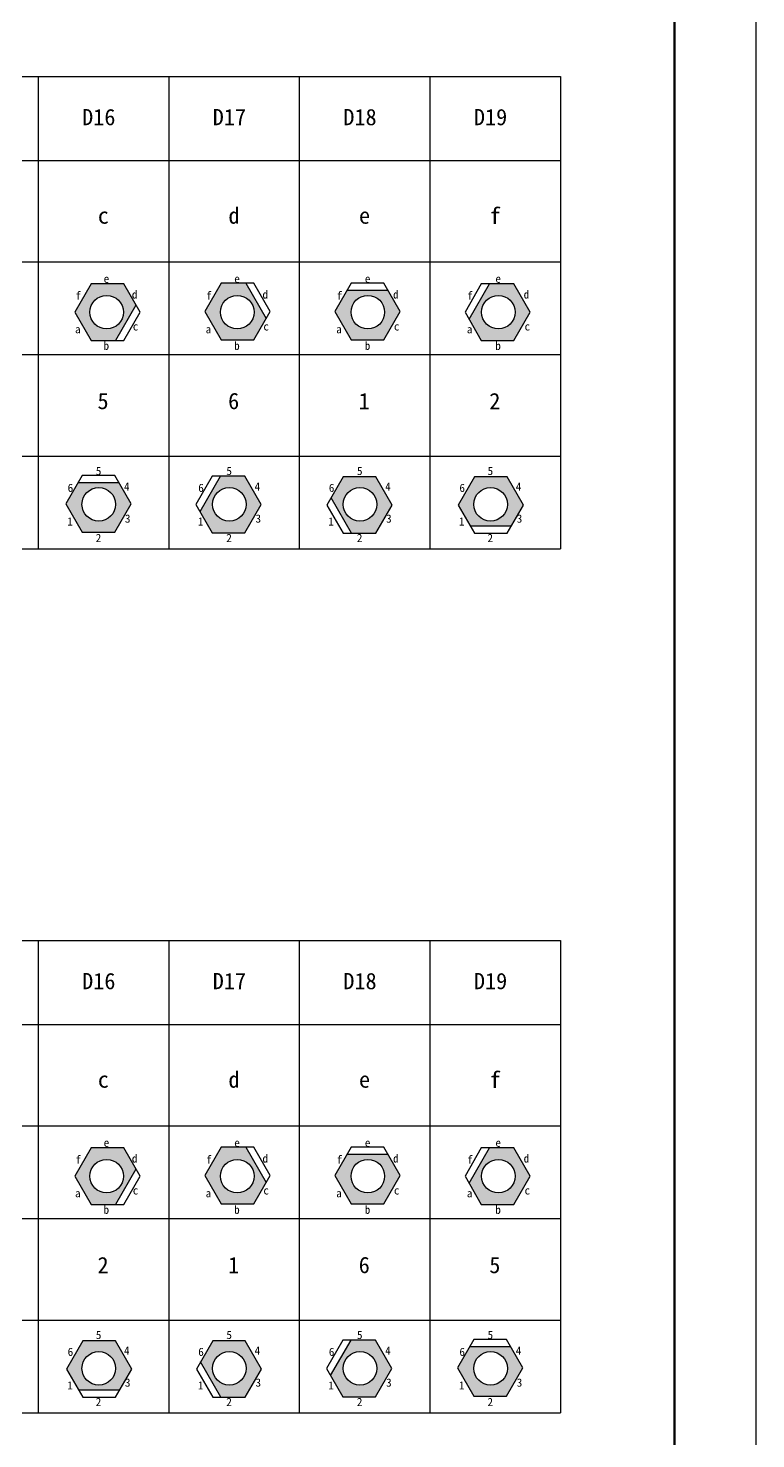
# Model space of a CAD drawing. Extents: x 13290 to 31124, y 5793 to 16373.
# Drawn here: x 17245 to 17716, y 6564 to 7476 of the extents above; entities that cross this region are included whole.
import ezdxf
from ezdxf.enums import TextEntityAlignment as Align

# ---------------------------------------------------------------- set-up
doc = ezdxf.new("R2010")
doc.units = 0
doc.layers.get('0').update_dxf_attribs({"linetype": 'CONTINUOUS'})
for name, color, linetype in [('图层1', 3, 'CONTINUOUS'), ('用户自定义1', 7, 'CONTINUOUS'), ('轮廓线', 255, 'CONTINUOUS')]:
    doc.layers.add(name, color=color, linetype=linetype)
doc.styles.get("Standard").update_dxf_attribs({"font": 'simhei_0.ttf'})
doc.styles.add('仿宋', font='simfang_0.ttf', dxfattribs={"width": 0.8})
doc.styles.add('仿宋3.5', font='simfang_0.ttf', dxfattribs={"width": 0.7, "height": 3.5})

# ---------------------------------------------------------------- blocks, each defined once
blk = doc.blocks.new('图框')
blk.add_line((4426.07, 3129.86), (4426.07, 0))
at = {"color": 1, "lineweight": 70}
blk.add_line((4373.38, 3077.17), (4373.38, 52.69), dxfattribs=at)
at = {"style": '仿宋3.5', "width": 0.8}
for p in [(4066.48, 74.73), (4265.79, 74.76)]:
    blk.add_attdef('P', p, '', height=33.72, dxfattribs=at)
at = {"layer": '图层1', "color": 0, "style": '仿宋'}
for tag, p in [('车站站名', (3480.61, 259.08)), ('图纸名称', (3481.41, 148.8))]:
    blk.add_attdef(tag, text='', height=38.49, dxfattribs=at).set_placement(p, align=Align.MIDDLE)

msp = doc.modelspace()

# ---------------------------------------------------------------- hatches: boundary and pattern name
at = {"layer": '用户自定义1', "linetype": 'ByBlock'}
h = msp.add_hatch(color=256, dxfattribs=at)
h.paths.add_polyline_path([(17275.43, 7292.44), (17286, 7274.13), (17301.86, 7274.13), (17315.07, 7297.01), (17307.14, 7310.75), (17286, 7310.75)])
h.paths.add_polyline_path([(17306.95, 7292.44, -1), (17285.21, 7292.44, -1)], flags=16)
h = msp.add_hatch(color=256, dxfattribs=at)
h.paths.add_polyline_path([(17370.31, 7274.55), (17391.45, 7274.55), (17399.38, 7288.29), (17386.17, 7311.17), (17370.31, 7311.17), (17359.74, 7292.86)])
h.paths.add_polyline_path([(17369.77, 7292.44, -1), (17391.51, 7292.44, -1)], flags=16)
h = msp.add_hatch(color=256, dxfattribs=at)
h.paths.add_polyline_path([(17570.41, 7292.44), (17559.84, 7310.75), (17543.99, 7310.75), (17530.78, 7287.86), (17538.7, 7274.13), (17559.84, 7274.13)])
h.paths.add_polyline_path([(17538.89, 7292.44, -1), (17560.63, 7292.44, -1)], flags=16)
h = msp.add_hatch(color=256, dxfattribs=at)
h.paths.add_polyline_path([(17475.53, 7274.55), (17486.1, 7292.86), (17478.17, 7306.59), (17451.75, 7306.59), (17443.82, 7292.86), (17454.39, 7274.55)])
h.paths.add_polyline_path([(17454.33, 7292.44, -1), (17476.07, 7292.44, -1)], flags=16)
h = msp.add_hatch(color=256, dxfattribs=at)
h.paths.add_polyline_path([(17301.33, 7150.21), (17311.9, 7168.52), (17303.97, 7182.25), (17277.55, 7182.25), (17269.62, 7168.52), (17280.19, 7150.21)])
h.paths.add_polyline_path([(17280.13, 7168.1, -1), (17301.88, 7168.1, -1)], flags=16)
h = msp.add_hatch(color=256, dxfattribs=at)
h.paths.add_polyline_path([(17396.22, 7168.1), (17385.65, 7186.41), (17369.79, 7186.41), (17356.58, 7163.52), (17364.51, 7149.79), (17385.65, 7149.79)])
h.paths.add_polyline_path([(17364.69, 7168.1, -1), (17386.44, 7168.1, -1)], flags=16)
h = msp.add_hatch(color=256, dxfattribs=at)
h.paths.add_polyline_path([(17470.45, 7185.98), (17449.31, 7185.98), (17441.38, 7172.25), (17454.59, 7149.37), (17470.45, 7149.37), (17481.02, 7167.68)])
h.paths.add_polyline_path([(17471, 7168.1, -1), (17449.25, 7168.1, -1)], flags=16)
h = msp.add_hatch(color=256, dxfattribs=at)
h.paths.add_polyline_path([(17534.36, 7185.99), (17523.79, 7167.68), (17531.72, 7153.94), (17558.14, 7153.94), (17566.07, 7167.68), (17555.5, 7185.99)])
h.paths.add_polyline_path([(17555.56, 7168.1, -1), (17533.81, 7168.1, -1)], flags=16)
h = msp.add_hatch(color=256, dxfattribs=at)
h.paths.add_polyline_path([(17315.07, 6738.09), (17307.14, 6751.82), (17286, 6751.82), (17275.43, 6733.51), (17286, 6715.21), (17301.86, 6715.21)])
h.paths.add_polyline_path([(17306.95, 6733.51, 1), (17285.21, 6733.51, 1)], flags=16)
h = msp.add_hatch(color=256, dxfattribs=at)
h.paths.add_polyline_path([(17370.31, 6715.63), (17391.45, 6715.63), (17399.38, 6729.36), (17386.17, 6752.24), (17370.31, 6752.24), (17359.74, 6733.93)])
h.paths.add_polyline_path([(17369.77, 6733.51, -1), (17391.51, 6733.51, -1)], flags=16)
h = msp.add_hatch(color=256, dxfattribs=at)
h.paths.add_polyline_path([(17475.53, 6715.63), (17486.1, 6733.93), (17478.17, 6747.67), (17451.75, 6747.67), (17443.82, 6733.93), (17454.39, 6715.63)])
h.paths.add_polyline_path([(17454.33, 6733.51, -1), (17476.07, 6733.51, -1)], flags=16)
h = msp.add_hatch(color=256, dxfattribs=at)
h.paths.add_polyline_path([(17570.41, 6733.51), (17559.84, 6751.82), (17543.99, 6751.82), (17530.78, 6728.94), (17538.7, 6715.2), (17559.84, 6715.2)])
h.paths.add_polyline_path([(17538.89, 6733.51, -1), (17560.63, 6733.51, -1)], flags=16)
h = msp.add_hatch(color=256, dxfattribs=at)
h.paths.add_polyline_path([(17280.68, 6627.06), (17270.11, 6608.75), (17278.04, 6595.02), (17304.46, 6595.02), (17312.39, 6608.75), (17301.82, 6627.06)])
h.paths.add_polyline_path([(17301.88, 6609.17, -1), (17280.13, 6609.17, -1)], flags=16)
h = msp.add_hatch(color=256, dxfattribs=at)
h.paths.add_polyline_path([(17385.89, 6627.06), (17364.75, 6627.06), (17356.82, 6613.32), (17370.03, 6590.44), (17385.89, 6590.44), (17396.46, 6608.75)])
h.paths.add_polyline_path([(17386.44, 6609.17, -1), (17364.69, 6609.17, -1)], flags=16)
h = msp.add_hatch(color=256, dxfattribs=at)
h.paths.add_polyline_path([(17480.78, 6609.17), (17470.21, 6627.48), (17454.35, 6627.48), (17441.14, 6604.6), (17449.07, 6590.86), (17470.21, 6590.86)])
h.paths.add_polyline_path([(17449.25, 6609.17, -1), (17471, 6609.17, -1)], flags=16)
h = msp.add_hatch(color=256, dxfattribs=at)
h.paths.add_polyline_path([(17555.01, 6591.29), (17565.58, 6609.59), (17557.65, 6623.33), (17531.23, 6623.33), (17523.3, 6609.59), (17533.87, 6591.29)])
h.paths.add_polyline_path([(17533.81, 6609.17, -1), (17555.56, 6609.17, -1)], flags=16)

# ---------------------------------------------------------------- linework, layer by layer
for p, q in [((15983.3, 7444.84), (17589.93, 7444.84)), ((17251.69, 7444.84), (17251.69, 7139.37)), ((17336.25, 7444.84), (17336.25, 7139.37)), ((17420.81, 7444.84), (17420.81, 7139.37)), ((17505.37, 7444.84), (17505.37, 7139.37)), ((17589.93, 7444.84), (17589.93, 7139.37)), ((15983.3, 7390.65), (17589.93, 7390.65)), ((16067.86, 7324.91), (17589.93, 7324.91)), ((17386.17, 7311.17), (17399.38, 7288.29)), ((17530.78, 7287.86), (17543.99, 7310.75)), ((17451.75, 7306.59), (17478.17, 7306.59)), ((17315.07, 7297.01), (17301.86, 7274.13)), ((15983.3, 7265.01), (17589.93, 7265.01)), ((16067.86, 7199.27), (17589.93, 7199.27)), ((17277.55, 7182.25), (17303.97, 7182.25)), ((17356.58, 7163.52), (17369.79, 7186.41)), ((17454.59, 7149.37), (17441.38, 7172.25)), ((17558.14, 7153.94), (17531.72, 7153.94)), ((15983.3, 7139.37), (17589.93, 7139.37)), ((15983.3, 6885.91), (17589.93, 6885.91)), ((17251.69, 6885.91), (17251.69, 6580.44)), ((17336.25, 6885.91), (17336.25, 6580.44)), ((17420.81, 6885.91), (17420.81, 6580.44)), ((17505.37, 6885.91), (17505.37, 6580.44)), ((17589.93, 6885.91), (17589.93, 6580.44)), ((15983.3, 6831.73), (17589.93, 6831.73)), ((16067.86, 6765.98), (17589.93, 6765.98)), ((17386.17, 6752.24), (17399.38, 6729.36)), ((17451.75, 6747.67), (17478.17, 6747.67)), ((17530.78, 6728.94), (17543.99, 6751.82)), ((17315.07, 6738.09), (17301.86, 6715.21)), ((15983.3, 6706.09), (17589.93, 6706.09)), ((16067.86, 6640.34), (17589.93, 6640.34)), ((17441.14, 6604.6), (17454.35, 6627.48)), ((17531.23, 6623.33), (17557.65, 6623.33)), ((17370.03, 6590.44), (17356.82, 6613.32)), ((17304.46, 6595.02), (17278.04, 6595.02)), ((15983.3, 6580.44), (17589.93, 6580.44))]:
    msp.add_line(p, q, dxfattribs=at)
for points in [[(17286, 7274.13), (17307.14, 7274.13), (17317.71, 7292.44), (17307.14, 7310.75), (17286, 7310.75), (17275.43, 7292.44)], [(17391.45, 7274.55), (17402.02, 7292.86), (17391.45, 7311.17), (17370.31, 7311.17), (17359.74, 7292.86), (17370.31, 7274.55)], [(17486.1, 7292.86), (17475.53, 7311.17), (17454.39, 7311.17), (17443.82, 7292.86), (17454.39, 7274.55), (17475.53, 7274.55)], [(17559.84, 7310.75), (17538.7, 7310.75), (17528.13, 7292.44), (17538.7, 7274.13), (17559.84, 7274.13), (17570.41, 7292.44)], [(17311.9, 7168.52), (17301.33, 7186.83), (17280.19, 7186.83), (17269.62, 7168.52), (17280.19, 7150.21), (17301.33, 7150.21)], [(17385.65, 7186.41), (17364.51, 7186.41), (17353.94, 7168.1), (17364.51, 7149.79), (17385.65, 7149.79), (17396.22, 7168.1)], [(17449.31, 7185.98), (17438.74, 7167.68), (17449.31, 7149.37), (17470.45, 7149.37), (17481.02, 7167.68), (17470.45, 7185.98)], [(17523.79, 7167.68), (17534.36, 7149.37), (17555.5, 7149.37), (17566.07, 7167.68), (17555.5, 7185.99), (17534.36, 7185.99)], [(17286, 6715.21), (17307.14, 6715.21), (17317.71, 6733.51), (17307.14, 6751.82), (17286, 6751.82), (17275.43, 6733.51)], [(17391.45, 6715.63), (17402.02, 6733.93), (17391.45, 6752.24), (17370.31, 6752.24), (17359.74, 6733.93), (17370.31, 6715.63)], [(17486.1, 6733.93), (17475.53, 6752.24), (17454.39, 6752.24), (17443.82, 6733.93), (17454.39, 6715.63), (17475.53, 6715.63)], [(17559.84, 6751.82), (17538.7, 6751.82), (17528.13, 6733.51), (17538.7, 6715.2), (17559.84, 6715.2), (17570.41, 6733.51)], [(17270.11, 6608.75), (17280.68, 6590.44), (17301.82, 6590.44), (17312.39, 6608.75), (17301.82, 6627.06), (17280.68, 6627.06)], [(17364.75, 6627.06), (17354.18, 6608.75), (17364.75, 6590.44), (17385.89, 6590.44), (17396.46, 6608.75), (17385.89, 6627.06)], [(17470.21, 6627.48), (17449.07, 6627.48), (17438.5, 6609.17), (17449.07, 6590.86), (17470.21, 6590.86), (17480.78, 6609.17)], [(17565.58, 6609.59), (17555.01, 6627.9), (17533.87, 6627.9), (17523.3, 6609.59), (17533.87, 6591.29), (17555.01, 6591.29)]]:
    msp.add_lwpolyline(points, close=True, dxfattribs=at)
for centre in [(17296.08, 7292.44), (17380.64, 7292.44), (17465.2, 7292.44), (17549.76, 7292.44), (17291, 7168.1), (17375.56, 7168.1), (17460.12, 7168.1), (17544.68, 7168.1), (17296.08, 6733.51), (17380.64, 6733.51), (17465.2, 6733.51), (17549.76, 6733.51), (17291, 6609.17), (17375.56, 6609.17), (17460.12, 6609.17), (17544.68, 6609.17)]:
    msp.add_circle(centre, 10.87, dxfattribs=at)

# ---------------------------------------------------------------- block references
at = {"layer": '轮廓线'}
msp.add_blockref('图框', (13290.36, 5793.5), dxfattribs=at)

# ---------------------------------------------------------------- texts
at = {"layer": '用户自定义1', "linetype": 'ByBlock'}
for s, insert, char_height, width, attachment_point in [('{\\fSimSun|b1|i0|c134|p2;D16}', (17280.22, 7423.94), 10.57, 5.5511, 1), ('{\\fSimSun|b1|i0|c134|p2;D17}', (17364.78, 7423.94), 10.57, 5.5511, 1), ('{\\fSimSun|b1|i0|c134|p2;D18}', (17449.34, 7423.94), 10.57, 5.5511, 1), ('{\\fSimSun|b1|i0|c134|p2;D19}', (17533.9, 7423.94), 10.57, 5.5511, 1), ('{\\fSimSun|b0|i0|c134|p2;c}', (17293.97, 7354.86), 10.57, 84.5598, 5), ('{\\fSimSun|b0|i0|c134|p2;d}', (17378.53, 7354.86), 10.57, 84.5598, 5), ('{\\fSimSun|b0|i0|c134|p2;e}', (17463.09, 7354.86), 10.57, 84.5598, 5), ('{\\fSimSun|b0|i0|c134|p2;f}', (17547.65, 7354.86), 10.57, 84.5598, 5), ('{\\fSimSun|b1|i0|c134|p2;e}', (17294.16, 7316.71), 5.285, 4.4079, 1), ('{\\fSimSun|b1|i0|c134|p2;e}', (17378.72, 7316.71), 5.285, 4.4079, 1), ('{\\fSimSun|b1|i0|c134|p2;e}', (17463.28, 7316.71), 5.285, 4.4079, 1), ('{\\fSimSun|b1|i0|c134|p2;e}', (17547.84, 7316.71), 5.285, 4.4079, 1), ('{\\fSimSun|b1|i0|c134|p2;f}', (17275.92, 7305.78), 5.285, 4.4079, 1), ('{\\fSimSun|b1|i0|c134|p2;d}', (17312.4, 7306.54), 5.285, 4.4079, 1), ('{\\fSimSun|b1|i0|c134|p2;f}', (17360.48, 7305.78), 5.285, 4.4079, 1), ('{\\fSimSun|b1|i0|c134|p2;d}', (17396.96, 7306.54), 5.285, 4.4079, 1), ('{\\fSimSun|b1|i0|c134|p2;f}', (17445.04, 7305.78), 5.285, 4.4079, 1), ('{\\fSimSun|b1|i0|c134|p2;d}', (17481.52, 7306.54), 5.285, 4.4079, 1), ('{\\fSimSun|b1|i0|c134|p2;f}', (17529.6, 7305.78), 5.285, 4.4079, 1), ('{\\fSimSun|b1|i0|c134|p2;d}', (17566.08, 7306.54), 5.285, 4.4079, 1), ('{\\fSimSun|b1|i0|c0|p2;a}', (17275.62, 7284.06), 5.285, 4.4079, 1), ('{\\fSimSun|b1|i0|c134|p2;c}', (17313.01, 7285.88), 5.285, 4.4079, 1), ('{\\fSimSun|b1|i0|c0|p2;a}', (17360.18, 7284.06), 5.285, 4.4079, 1), ('{\\fSimSun|b1|i0|c134|p2;c}', (17397.57, 7285.88), 5.285, 4.4079, 1), ('{\\fSimSun|b1|i0|c0|p2;a}', (17444.74, 7284.06), 5.285, 4.4079, 1), ('{\\fSimSun|b1|i0|c134|p2;c}', (17482.13, 7285.88), 5.285, 4.4079, 1), ('{\\fSimSun|b1|i0|c0|p2;a}', (17529.3, 7284.06), 5.285, 4.4079, 1), ('{\\fSimSun|b1|i0|c134|p2;c}', (17566.69, 7285.88), 5.285, 4.4079, 1), ('{\\fSimSun|b1|i0|c134|p2;b}', (17294.09, 7273.36), 5.285, 4.4079, 1), ('{\\fSimSun|b1|i0|c134|p2;b}', (17378.65, 7273.36), 5.285, 4.4079, 1), ('{\\fSimSun|b1|i0|c134|p2;b}', (17463.21, 7273.36), 5.285, 4.4079, 1), ('{\\fSimSun|b1|i0|c134|p2;b}', (17547.77, 7273.36), 5.285, 4.4079, 1), ('{\\fSimSun|b0|i0|c134|p2;5}', (17293.77, 7234.91), 10.57, 84.5598, 5), ('{\\fSimSun|b0|i0|c134|p2;6}', (17378.33, 7234.91), 10.57, 84.5598, 5), ('{\\fSimSun|b0|i0|c134|p2;1}', (17462.89, 7234.91), 10.57, 84.5598, 5), ('{\\fSimSun|b0|i0|c134|p2;2}', (17547.45, 7234.91), 10.57, 84.5598, 5), ('{\\fSimSun|b1|i0|c134|p2;5}', (17289.08, 7192.37), 5.285, 4.4079, 1), ('{\\fSimSun|b1|i0|c134|p2;5}', (17373.64, 7192.37), 5.285, 4.4079, 1), ('{\\fSimSun|b1|i0|c134|p2;5}', (17458.2, 7192.37), 5.285, 4.4079, 1), ('{\\fSimSun|b1|i0|c134|p2;5}', (17542.76, 7192.37), 5.285, 4.4079, 1), ('{\\fSimSun|b1|i0|c134|p2;4}', (17307.32, 7182.2), 5.285, 4.4079, 1), ('{\\fSimSun|b1|i0|c134|p2;4}', (17391.88, 7182.2), 5.285, 4.4079, 1), ('{\\fSimSun|b1|i0|c134|p2;4}', (17476.44, 7182.2), 5.285, 4.4079, 1), ('{\\fSimSun|b1|i0|c134|p2;4}', (17561, 7182.2), 5.285, 4.4079, 1), ('{\\fSimSun|b1|i0|c134|p2;6}', (17270.84, 7181.44), 5.285, 4.4079, 1), ('{\\fSimSun|b1|i0|c134|p2;6}', (17355.4, 7181.44), 5.285, 4.4079, 1), ('{\\fSimSun|b1|i0|c134|p2;6}', (17439.96, 7181.44), 5.285, 4.4079, 1), ('{\\fSimSun|b1|i0|c134|p2;6}', (17524.52, 7181.44), 5.285, 4.4079, 1), ('{\\fSimSun|b1|i0|c134|p2;1}', (17270.54, 7159.72), 5.285, 4.4079, 1), ('{\\fSimSun|b1|i0|c134|p2;3}', (17307.93, 7161.54), 5.285, 4.4079, 1), ('{\\fSimSun|b1|i0|c134|p2;1}', (17355.1, 7159.72), 5.285, 4.4079, 1), ('{\\fSimSun|b1|i0|c134|p2;3}', (17392.49, 7161.54), 5.285, 4.4079, 1), ('{\\fSimSun|b1|i0|c134|p2;1}', (17439.66, 7159.72), 5.285, 4.4079, 1), ('{\\fSimSun|b1|i0|c134|p2;3}', (17477.05, 7161.54), 5.285, 4.4079, 1), ('{\\fSimSun|b1|i0|c134|p2;1}', (17524.22, 7159.72), 5.285, 4.4079, 1), ('{\\fSimSun|b1|i0|c134|p2;3}', (17561.61, 7161.54), 5.285, 4.4079, 1), ('{\\fSimSun|b1|i0|c134|p2;2}', (17289.01, 7149.02), 5.285, 4.4079, 1), ('{\\fSimSun|b1|i0|c134|p2;2}', (17373.57, 7149.02), 5.285, 4.4079, 1), ('{\\fSimSun|b1|i0|c134|p2;2}', (17458.13, 7149.02), 5.285, 4.4079, 1), ('{\\fSimSun|b1|i0|c134|p2;2}', (17542.69, 7149.02), 5.285, 4.4079, 1), ('{\\fSimSun|b1|i0|c134|p2;D16}', (17280.22, 6865.02), 10.57, 5.5511, 1), ('{\\fSimSun|b1|i0|c134|p2;D17}', (17364.78, 6865.02), 10.57, 5.5511, 1), ('{\\fSimSun|b1|i0|c134|p2;D18}', (17449.34, 6865.02), 10.57, 5.5511, 1), ('{\\fSimSun|b1|i0|c134|p2;D19}', (17533.9, 6865.02), 10.57, 5.5511, 1), ('{\\fSimSun|b0|i0|c134|p2;c}', (17293.97, 6795.93), 10.57, 84.5598, 5), ('{\\fSimSun|b0|i0|c134|p2;d}', (17378.53, 6795.93), 10.57, 84.5598, 5), ('{\\fSimSun|b0|i0|c134|p2;e}', (17463.09, 6795.93), 10.57, 84.5598, 5), ('{\\fSimSun|b0|i0|c134|p2;f}', (17547.65, 6795.93), 10.57, 84.5598, 5), ('{\\fSimSun|b1|i0|c134|p2;e}', (17294.16, 6757.79), 5.285, 4.4079, 1), ('{\\fSimSun|b1|i0|c134|p2;e}', (17378.72, 6757.79), 5.285, 4.4079, 1), ('{\\fSimSun|b1|i0|c134|p2;e}', (17463.28, 6757.79), 5.285, 4.4079, 1), ('{\\fSimSun|b1|i0|c134|p2;e}', (17547.84, 6757.79), 5.285, 4.4079, 1), ('{\\fSimSun|b1|i0|c134|p2;f}', (17275.92, 6746.85), 5.285, 4.4079, 1), ('{\\fSimSun|b1|i0|c134|p2;d}', (17312.4, 6747.61), 5.285, 4.4079, 1), ('{\\fSimSun|b1|i0|c134|p2;f}', (17360.48, 6746.85), 5.285, 4.4079, 1), ('{\\fSimSun|b1|i0|c134|p2;d}', (17396.96, 6747.61), 5.285, 4.4079, 1), ('{\\fSimSun|b1|i0|c134|p2;f}', (17445.04, 6746.85), 5.285, 4.4079, 1), ('{\\fSimSun|b1|i0|c134|p2;d}', (17481.52, 6747.61), 5.285, 4.4079, 1), ('{\\fSimSun|b1|i0|c134|p2;f}', (17529.6, 6746.85), 5.285, 4.4079, 1), ('{\\fSimSun|b1|i0|c134|p2;d}', (17566.08, 6747.61), 5.285, 4.4079, 1), ('{\\fSimSun|b1|i0|c134|p2;c}', (17313.01, 6726.95), 5.285, 4.4079, 1), ('{\\fSimSun|b1|i0|c134|p2;c}', (17397.57, 6726.95), 5.285, 4.4079, 1), ('{\\fSimSun|b1|i0|c134|p2;c}', (17482.13, 6726.95), 5.285, 4.4079, 1), ('{\\fSimSun|b1|i0|c134|p2;c}', (17566.69, 6726.95), 5.285, 4.4079, 1), ('{\\fSimSun|b1|i0|c0|p2;a}', (17275.62, 6725.13), 5.285, 4.4079, 1), ('{\\fSimSun|b1|i0|c0|p2;a}', (17360.18, 6725.13), 5.285, 4.4079, 1), ('{\\fSimSun|b1|i0|c0|p2;a}', (17444.74, 6725.13), 5.285, 4.4079, 1), ('{\\fSimSun|b1|i0|c0|p2;a}', (17529.3, 6725.13), 5.285, 4.4079, 1), ('{\\fSimSun|b1|i0|c134|p2;b}', (17294.09, 6714.43), 5.285, 4.4079, 1), ('{\\fSimSun|b1|i0|c134|p2;b}', (17378.65, 6714.43), 5.285, 4.4079, 1), ('{\\fSimSun|b1|i0|c134|p2;b}', (17463.21, 6714.43), 5.285, 4.4079, 1), ('{\\fSimSun|b1|i0|c134|p2;b}', (17547.77, 6714.43), 5.285, 4.4079, 1), ('{\\fSimSun|b0|i0|c134|p2;2}', (17293.77, 6675.98), 10.57, 84.5598, 5), ('{\\fSimSun|b0|i0|c134|p2;1}', (17378.33, 6675.98), 10.57, 84.5598, 5), ('{\\fSimSun|b0|i0|c134|p2;6}', (17462.89, 6675.98), 10.57, 84.5598, 5), ('{\\fSimSun|b0|i0|c134|p2;5}', (17547.45, 6675.98), 10.57, 84.5598, 5), ('{\\fSimSun|b1|i0|c134|p2;5}', (17289.08, 6633.45), 5.285, 4.4079, 1), ('{\\fSimSun|b1|i0|c134|p2;5}', (17373.64, 6633.45), 5.285, 4.4079, 1), ('{\\fSimSun|b1|i0|c134|p2;5}', (17458.2, 6633.45), 5.285, 4.4079, 1), ('{\\fSimSun|b1|i0|c134|p2;5}', (17542.76, 6633.45), 5.285, 4.4079, 1), ('{\\fSimSun|b1|i0|c134|p2;6}', (17270.84, 6622.51), 5.285, 4.4079, 1), ('{\\fSimSun|b1|i0|c134|p2;4}', (17307.32, 6623.27), 5.285, 4.4079, 1), ('{\\fSimSun|b1|i0|c134|p2;6}', (17355.4, 6622.51), 5.285, 4.4079, 1), ('{\\fSimSun|b1|i0|c134|p2;4}', (17391.88, 6623.27), 5.285, 4.4079, 1), ('{\\fSimSun|b1|i0|c134|p2;6}', (17439.96, 6622.51), 5.285, 4.4079, 1), ('{\\fSimSun|b1|i0|c134|p2;4}', (17476.44, 6623.27), 5.285, 4.4079, 1), ('{\\fSimSun|b1|i0|c134|p2;6}', (17524.52, 6622.51), 5.285, 4.4079, 1), ('{\\fSimSun|b1|i0|c134|p2;4}', (17561, 6623.27), 5.285, 4.4079, 1), ('{\\fSimSun|b1|i0|c134|p2;1}', (17270.54, 6600.79), 5.285, 4.4079, 1), ('{\\fSimSun|b1|i0|c134|p2;3}', (17307.93, 6602.61), 5.285, 4.4079, 1), ('{\\fSimSun|b1|i0|c134|p2;1}', (17355.1, 6600.79), 5.285, 4.4079, 1), ('{\\fSimSun|b1|i0|c134|p2;3}', (17392.49, 6602.61), 5.285, 4.4079, 1), ('{\\fSimSun|b1|i0|c134|p2;1}', (17439.66, 6600.79), 5.285, 4.4079, 1), ('{\\fSimSun|b1|i0|c134|p2;3}', (17477.05, 6602.61), 5.285, 4.4079, 1), ('{\\fSimSun|b1|i0|c134|p2;1}', (17524.22, 6600.79), 5.285, 4.4079, 1), ('{\\fSimSun|b1|i0|c134|p2;3}', (17561.61, 6602.61), 5.285, 4.4079, 1), ('{\\fSimSun|b1|i0|c134|p2;2}', (17289.01, 6590.09), 5.285, 4.4079, 1), ('{\\fSimSun|b1|i0|c134|p2;2}', (17373.57, 6590.09), 5.285, 4.4079, 1), ('{\\fSimSun|b1|i0|c134|p2;2}', (17458.13, 6590.09), 5.285, 4.4079, 1), ('{\\fSimSun|b1|i0|c134|p2;2}', (17542.69, 6590.09), 5.285, 4.4079, 1)]:
    msp.add_mtext(s, dxfattribs=dict(at, insert=insert, char_height=char_height, width=width, attachment_point=attachment_point))

doc.saveas('drawing.dxf')
